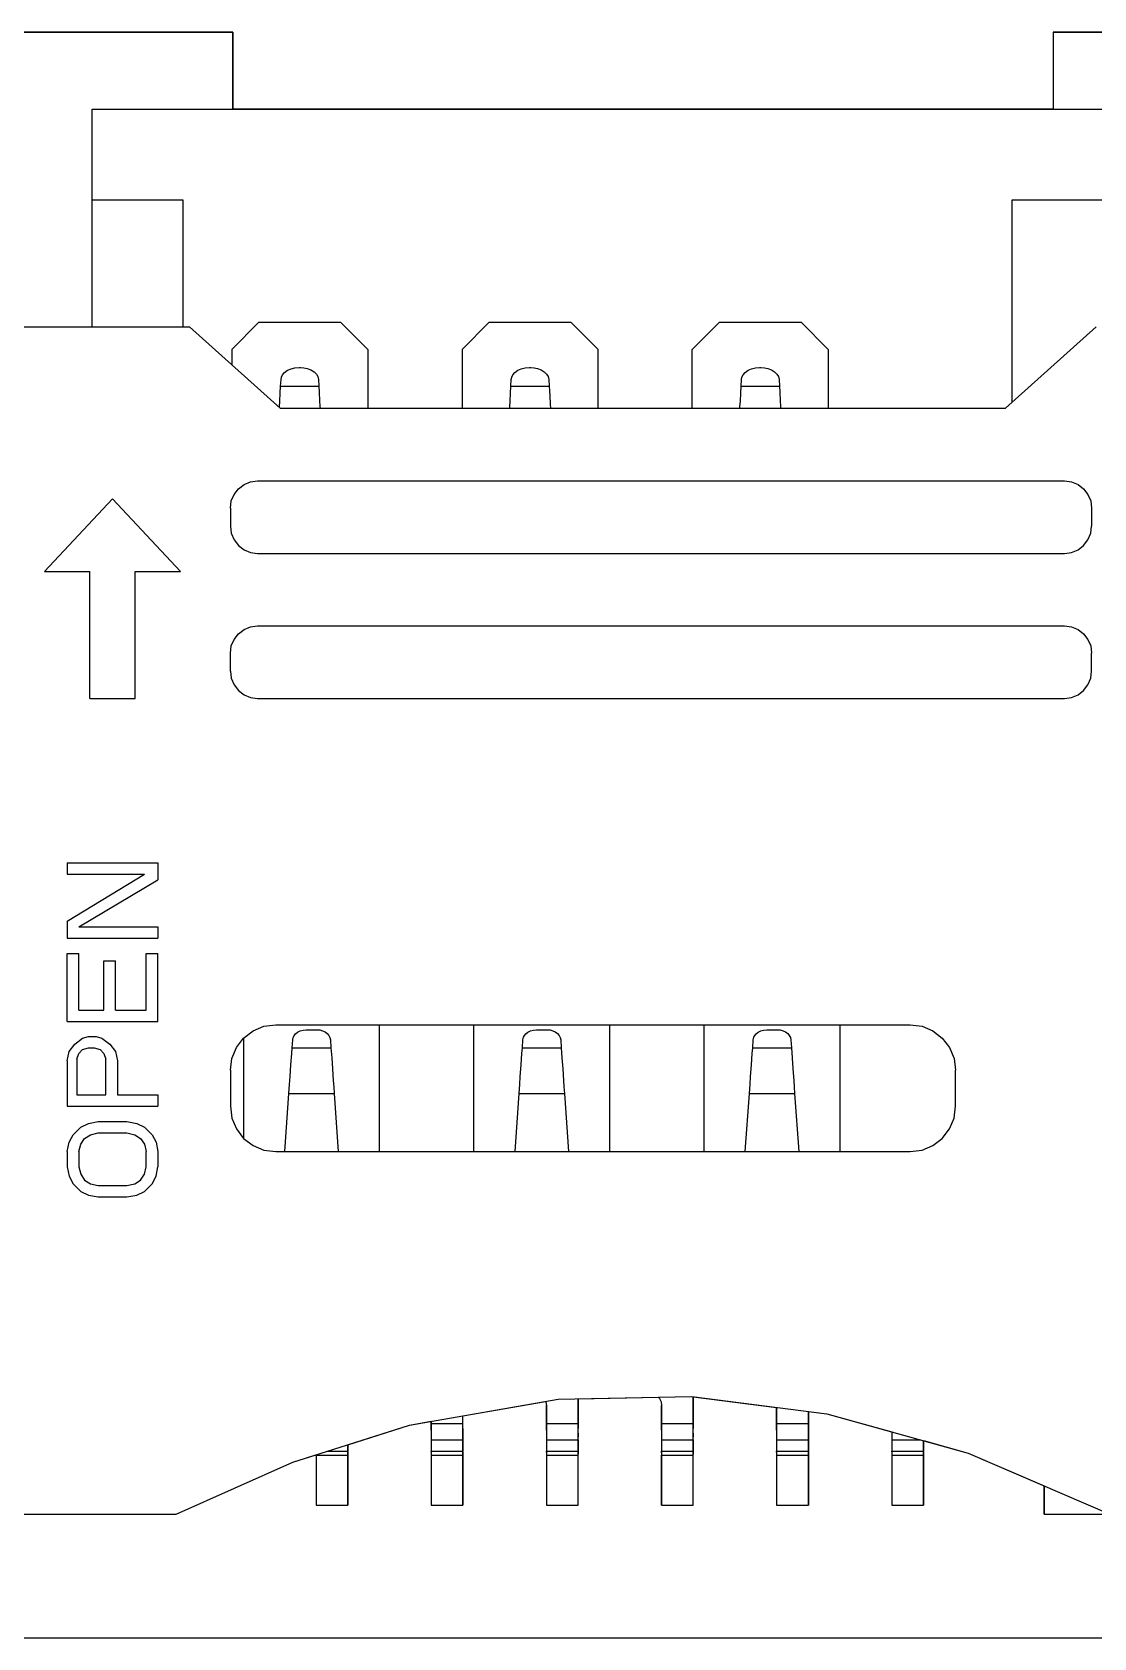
# Model space of a CAD drawing. Header units: inches. Extents: x 0 to 841, y -594 to 0.
# Drawn here: x 314.36 to 337.79, y -455.35 to -419.93 of the extents above; entities that cross this region are included whole.
import ezdxf

# ---------------------------------------------------------------- set-up
doc = ezdxf.new("R2010")
doc.units = ezdxf.units.IN
doc.header["$MEASUREMENT"] = 0

msp = doc.modelspace()

# ---------------------------------------------------------------- linework, layer by layer
at = {"color": 7, "true_color": 0xffffff}
for p, q in [((318.786, -419.926), (313.786, -419.926)), ((314.086, -419.926), (318.786, -419.926)), ((318.786, -421.626), (318.786, -419.926)), ((318.786, -419.926), (318.786, -421.626)), ((341.886, -419.926), (336.886, -419.926)), ((336.886, -419.926), (336.886, -421.626)), ((336.886, -419.926), (336.886, -421.626)), ((336.886, -419.926), (341.586, -419.926)), ((315.686, -421.626), (318.786, -421.626)), ((315.686, -426.426), (315.686, -421.626)), ((336.886, -421.626), (318.786, -421.626)), ((318.786, -421.626), (336.886, -421.626)), ((336.886, -421.626), (339.986, -421.626)), ((315.686, -423.626), (317.686, -423.626)), ((317.686, -423.626), (317.686, -426.426)), ((335.986, -428.092), (335.986, -423.626)), ((335.986, -423.626), (339.986, -423.626)), ((313.636, -426.426), (317.836, -426.426)), ((317.836, -426.426), (319.836, -428.226)), ((318.766, -426.926), (319.366, -426.326)), ((319.366, -426.326), (321.166, -426.326)), ((321.166, -426.326), (321.766, -426.926)), ((323.846, -426.926), (324.446, -426.326)), ((324.446, -426.326), (326.246, -426.326)), ((326.246, -426.326), (326.846, -426.926)), ((328.926, -426.926), (329.526, -426.326)), ((329.526, -426.326), (331.326, -426.326)), ((331.326, -426.326), (331.926, -426.926)), ((335.836, -428.226), (337.836, -426.426)), ((318.766, -426.926), (318.766, -427.264)), ((321.766, -426.926), (321.766, -428.226)), ((323.846, -426.926), (323.846, -428.226)), ((326.846, -428.226), (326.846, -426.926)), ((328.926, -428.226), (328.926, -426.926)), ((331.926, -426.926), (331.926, -428.226)), ((319.844, -427.74), (319.852, -427.588)), ((319.852, -427.588), (319.862, -427.536)), ((319.862, -427.536), (319.886, -427.486)), ((319.886, -427.486), (319.932, -427.434)), ((319.932, -427.434), (319.998, -427.388)), ((319.998, -427.388), (320.074, -427.354)), ((320.074, -427.354), (320.16, -427.334)), ((320.16, -427.334), (320.252, -427.326)), ((320.252, -427.326), (320.28, -427.326)), ((320.28, -427.326), (320.358, -427.33)), ((320.358, -427.33), (320.432, -427.346)), ((320.432, -427.346), (320.51, -427.376)), ((320.51, -427.376), (320.58, -427.418)), ((320.58, -427.418), (320.632, -427.47)), ((320.632, -427.47), (320.666, -427.526)), ((320.666, -427.526), (320.68, -427.588)), ((320.68, -427.588), (320.688, -427.74)), ((324.924, -427.74), (324.932, -427.588)), ((324.932, -427.588), (324.942, -427.536)), ((324.942, -427.536), (324.966, -427.486)), ((324.966, -427.486), (325.012, -427.434)), ((325.012, -427.434), (325.078, -427.388)), ((325.078, -427.388), (325.154, -427.354)), ((325.154, -427.354), (325.24, -427.334)), ((325.24, -427.334), (325.332, -427.326)), ((325.332, -427.326), (325.36, -427.326)), ((325.36, -427.326), (325.438, -427.33)), ((325.438, -427.33), (325.512, -427.346)), ((325.512, -427.346), (325.59, -427.376)), ((325.59, -427.376), (325.66, -427.418)), ((325.66, -427.418), (325.712, -427.47)), ((325.712, -427.47), (325.746, -427.526)), ((325.746, -427.526), (325.76, -427.588)), ((325.76, -427.588), (325.768, -427.74)), ((330.004, -427.74), (330.012, -427.588)), ((330.012, -427.588), (330.022, -427.536)), ((330.022, -427.536), (330.046, -427.486)), ((330.046, -427.486), (330.092, -427.434)), ((330.092, -427.434), (330.158, -427.388)), ((330.158, -427.388), (330.234, -427.354)), ((330.234, -427.354), (330.32, -427.334)), ((330.32, -427.334), (330.412, -427.326)), ((330.412, -427.326), (330.44, -427.326)), ((330.44, -427.326), (330.518, -427.33)), ((330.518, -427.33), (330.592, -427.346)), ((330.592, -427.346), (330.67, -427.376)), ((330.67, -427.376), (330.74, -427.418)), ((330.74, -427.418), (330.792, -427.47)), ((330.792, -427.47), (330.826, -427.526)), ((330.826, -427.526), (330.84, -427.588)), ((330.84, -427.588), (330.848, -427.74)), ((319.826, -428.068), (319.834, -427.892)), ((319.834, -427.892), (319.844, -427.74)), ((319.844, -427.74), (320.688, -427.74)), ((320.688, -427.74), (320.696, -427.88)), ((320.696, -427.88), (320.704, -428.052)), ((324.906, -428.068), (324.914, -427.892)), ((324.914, -427.892), (324.924, -427.74)), ((324.924, -427.74), (325.768, -427.74)), ((325.768, -427.74), (325.774, -427.838)), ((325.774, -427.838), (325.78, -427.948)), ((325.78, -427.948), (325.79, -428.132)), ((329.986, -428.068), (329.994, -427.892)), ((329.994, -427.892), (330.004, -427.74)), ((330.004, -427.74), (330.848, -427.74)), ((330.848, -427.74), (330.856, -427.88)), ((330.856, -427.88), (330.864, -428.052)), ((319.818, -428.196), (319.826, -428.068)), ((319.818, -428.21), (319.818, -428.196)), ((319.836, -428.226), (335.836, -428.226)), ((320.704, -428.052), (320.712, -428.186)), ((320.712, -428.186), (320.714, -428.226)), ((324.898, -428.196), (324.906, -428.068)), ((324.898, -428.226), (324.898, -428.196)), ((325.79, -428.132), (325.794, -428.226)), ((329.978, -428.196), (329.986, -428.068)), ((329.978, -428.226), (329.978, -428.196)), ((330.864, -428.052), (330.872, -428.186)), ((330.872, -428.186), (330.874, -428.226)), ((318.816, -430.126), (318.912, -430.002)), ((318.912, -430.002), (319.036, -429.906)), ((319.036, -429.906), (319.18, -429.846)), ((319.18, -429.846), (319.336, -429.826)), ((319.336, -429.826), (337.136, -429.826)), ((337.136, -429.826), (337.292, -429.846)), ((337.292, -429.846), (337.436, -429.906)), ((337.436, -429.906), (337.56, -430.002)), ((337.56, -430.002), (337.656, -430.126)), ((314.636, -431.826), (316.136, -430.226)), ((316.136, -430.226), (317.636, -431.826)), ((318.736, -430.426), (318.756, -430.27)), ((318.736, -430.426), (318.736, -430.826)), ((318.756, -430.27), (318.816, -430.126)), ((337.656, -430.126), (337.716, -430.27)), ((337.716, -430.27), (337.736, -430.426)), ((337.736, -430.426), (337.736, -430.826)), ((318.736, -430.826), (318.756, -430.982)), ((318.756, -430.982), (318.816, -431.126)), ((318.816, -431.126), (318.912, -431.25)), ((337.56, -431.25), (337.656, -431.126)), ((337.656, -431.126), (337.716, -430.982)), ((337.716, -430.982), (337.736, -430.826)), ((318.912, -431.25), (319.036, -431.346)), ((319.036, -431.346), (319.18, -431.406)), ((319.18, -431.406), (319.336, -431.426)), ((319.336, -431.426), (337.136, -431.426)), ((337.136, -431.426), (337.292, -431.406)), ((337.292, -431.406), (337.436, -431.346)), ((337.436, -431.346), (337.56, -431.25)), ((314.636, -431.826), (315.636, -431.826)), ((315.636, -434.626), (315.636, -431.826)), ((316.636, -434.626), (316.636, -431.826)), ((316.636, -431.826), (317.636, -431.826)), ((318.816, -433.326), (318.912, -433.202)), ((318.912, -433.202), (319.036, -433.106)), ((319.036, -433.106), (319.18, -433.046)), ((319.18, -433.046), (319.336, -433.026)), ((319.336, -433.026), (337.136, -433.026)), ((337.136, -433.026), (337.292, -433.046)), ((337.292, -433.046), (337.436, -433.106)), ((337.436, -433.106), (337.56, -433.202)), ((337.56, -433.202), (337.656, -433.326)), ((318.736, -433.626), (318.756, -433.47)), ((318.736, -434.026), (318.736, -433.626)), ((318.756, -433.47), (318.816, -433.326)), ((337.656, -433.326), (337.716, -433.47)), ((337.716, -433.47), (337.736, -433.626)), ((337.736, -434.026), (337.736, -433.626)), ((318.736, -434.026), (318.756, -434.182)), ((318.756, -434.182), (318.816, -434.326)), ((318.816, -434.326), (318.912, -434.45)), ((337.56, -434.45), (337.656, -434.326)), ((337.656, -434.326), (337.716, -434.182)), ((337.716, -434.182), (337.736, -434.026)), ((315.636, -434.626), (316.636, -434.626)), ((318.912, -434.45), (319.036, -434.546)), ((319.036, -434.546), (319.18, -434.606)), ((319.18, -434.606), (319.336, -434.626)), ((319.336, -434.626), (337.136, -434.626)), ((337.136, -434.626), (337.292, -434.606)), ((337.292, -434.606), (337.436, -434.546)), ((337.436, -434.546), (337.56, -434.45)), ((315.136, -438.252), (317.136, -438.252)), ((315.136, -438.252), (315.136, -438.502)), ((315.136, -439.542), (316.838, -438.502)), ((315.136, -438.502), (316.838, -438.502)), ((317.136, -438.252), (317.136, -438.626)), ((315.392, -439.668), (317.136, -438.626)), ((315.136, -439.542), (315.136, -439.918)), ((315.136, -439.918), (317.136, -439.918)), ((315.392, -439.668), (317.136, -439.668)), ((317.136, -439.668), (317.136, -439.918)), ((315.136, -440.252), (315.392, -440.252)), ((315.136, -441.752), (315.136, -440.252)), ((315.392, -441.502), (315.392, -440.252)), ((316.88, -440.252), (317.136, -440.252)), ((316.88, -441.502), (316.88, -440.252)), ((317.136, -441.752), (317.136, -440.252)), ((315.944, -440.418), (316.2, -440.418)), ((315.944, -441.502), (315.944, -440.418)), ((316.2, -441.502), (316.2, -440.418)), ((315.136, -441.752), (317.136, -441.752)), ((315.392, -441.502), (315.944, -441.502)), ((316.2, -441.502), (316.88, -441.502)), ((315.306, -442.252), (315.476, -442.126)), ((315.476, -442.126), (315.604, -442.084)), ((315.604, -442.084), (315.774, -442.084)), ((315.774, -442.084), (315.902, -442.126)), ((315.902, -442.126), (316.072, -442.252)), ((318.87, -442.326), (319.028, -442.12)), ((319.026, -442.122), (319.026, -444.33)), ((319.028, -442.12), (319.236, -441.96)), ((319.236, -441.96), (319.476, -441.86)), ((319.476, -441.86), (319.736, -441.826)), ((319.736, -441.826), (333.736, -441.826)), ((320.11, -442.158), (320.114, -442.128)), ((320.114, -442.128), (320.124, -442.1)), ((320.124, -442.1), (320.144, -442.062)), ((320.144, -442.062), (320.172, -442.028)), ((320.172, -442.028), (320.218, -441.99)), ((320.218, -441.99), (320.276, -441.96)), ((320.276, -441.96), (320.34, -441.944)), ((320.34, -441.944), (320.41, -441.938)), ((320.41, -441.938), (320.642, -441.938)), ((320.642, -441.938), (320.708, -441.942)), ((320.708, -441.942), (320.77, -441.96)), ((320.77, -441.96), (320.824, -441.984)), ((320.824, -441.984), (320.87, -442.018)), ((320.87, -442.018), (320.906, -442.062)), ((320.906, -442.062), (320.93, -442.108)), ((320.93, -442.108), (320.942, -442.158)), ((322.026, -444.626), (322.026, -441.826)), ((324.106, -444.626), (324.106, -441.826)), ((325.19, -442.158), (325.194, -442.128)), ((325.194, -442.128), (325.204, -442.1)), ((325.204, -442.1), (325.224, -442.062)), ((325.224, -442.062), (325.252, -442.028)), ((325.252, -442.028), (325.298, -441.99)), ((325.298, -441.99), (325.356, -441.96)), ((325.356, -441.96), (325.42, -441.944)), ((325.42, -441.944), (325.49, -441.938)), ((325.49, -441.938), (325.722, -441.938)), ((325.722, -441.938), (325.788, -441.942)), ((325.788, -441.942), (325.85, -441.96)), ((325.85, -441.96), (325.904, -441.984)), ((325.904, -441.984), (325.95, -442.018)), ((325.95, -442.018), (325.986, -442.062)), ((325.986, -442.062), (326.01, -442.108)), ((326.01, -442.108), (326.022, -442.158)), ((327.106, -444.626), (327.106, -441.826)), ((329.186, -444.626), (329.186, -441.826)), ((330.27, -442.158), (330.274, -442.128)), ((330.274, -442.128), (330.284, -442.1)), ((330.284, -442.1), (330.304, -442.062)), ((330.304, -442.062), (330.332, -442.028)), ((330.332, -442.028), (330.378, -441.99)), ((330.378, -441.99), (330.436, -441.96)), ((330.436, -441.96), (330.5, -441.944)), ((330.5, -441.944), (330.57, -441.938)), ((330.57, -441.938), (330.802, -441.938)), ((330.802, -441.938), (330.868, -441.942)), ((330.868, -441.942), (330.93, -441.96)), ((330.93, -441.96), (330.984, -441.984)), ((330.984, -441.984), (331.03, -442.018)), ((331.03, -442.018), (331.066, -442.062)), ((331.066, -442.062), (331.09, -442.108)), ((331.09, -442.108), (331.102, -442.158)), ((332.186, -444.626), (332.186, -441.826)), ((333.736, -441.826), (333.994, -441.86)), ((333.994, -441.86), (334.236, -441.96)), ((334.236, -441.96), (334.442, -442.12)), ((334.442, -442.12), (334.602, -442.326)), ((315.136, -442.626), (315.178, -442.418)), ((315.178, -442.418), (315.306, -442.252)), ((315.348, -442.584), (315.392, -442.46)), ((315.392, -442.46), (315.476, -442.376)), ((315.476, -442.376), (315.604, -442.334)), ((315.604, -442.334), (315.732, -442.334)), ((315.732, -442.334), (315.86, -442.376)), ((315.86, -442.376), (315.944, -442.46)), ((315.944, -442.46), (315.986, -442.584)), ((316.072, -442.252), (316.2, -442.418)), ((316.2, -442.418), (316.242, -442.626)), ((318.77, -442.568), (318.87, -442.326)), ((320.07, -442.712), (320.088, -442.462)), ((320.088, -442.462), (320.098, -442.334)), ((320.098, -442.334), (320.11, -442.158)), ((320.098, -442.334), (320.954, -442.334)), ((320.942, -442.158), (320.954, -442.334)), ((320.954, -442.334), (320.97, -442.554)), ((325.15, -442.712), (325.168, -442.462)), ((325.168, -442.462), (325.178, -442.334)), ((325.178, -442.334), (325.19, -442.158)), ((325.178, -442.334), (326.034, -442.334)), ((326.022, -442.158), (326.034, -442.334)), ((326.034, -442.334), (326.05, -442.554)), ((330.23, -442.712), (330.248, -442.462)), ((330.248, -442.462), (330.258, -442.334)), ((330.258, -442.334), (330.27, -442.158)), ((330.258, -442.334), (331.114, -442.334)), ((331.102, -442.158), (331.114, -442.334)), ((331.114, -442.334), (331.13, -442.554)), ((334.602, -442.326), (334.702, -442.568)), ((315.136, -442.626), (315.136, -443.626)), ((315.348, -442.584), (315.348, -443.376)), ((315.986, -443.376), (315.986, -442.584)), ((316.242, -442.626), (316.242, -443.376)), ((318.736, -442.826), (318.77, -442.568)), ((318.736, -442.826), (318.736, -443.626)), ((320.052, -442.968), (320.07, -442.712)), ((320.97, -442.554), (320.986, -442.8)), ((320.986, -442.8), (321.004, -443.058)), ((325.132, -442.968), (325.15, -442.712)), ((326.05, -442.554), (326.066, -442.8)), ((326.066, -442.8), (326.084, -443.058)), ((330.212, -442.968), (330.23, -442.712)), ((331.13, -442.554), (331.146, -442.8)), ((331.146, -442.8), (331.164, -443.058)), ((334.702, -442.568), (334.736, -442.826)), ((334.736, -443.626), (334.736, -442.826)), ((320.026, -443.344), (320.04, -443.148)), ((320.04, -443.148), (320.052, -442.968)), ((321.004, -443.058), (321.014, -443.2)), ((321.014, -443.2), (321.024, -443.344)), ((325.106, -443.344), (325.12, -443.148)), ((325.12, -443.148), (325.132, -442.968)), ((326.084, -443.058), (326.094, -443.2)), ((326.094, -443.2), (326.104, -443.344)), ((330.186, -443.344), (330.2, -443.148)), ((330.2, -443.148), (330.212, -442.968)), ((331.164, -443.058), (331.174, -443.2)), ((331.174, -443.2), (331.184, -443.344)), ((315.348, -443.376), (315.986, -443.376)), ((316.242, -443.376), (317.136, -443.376)), ((317.136, -443.376), (317.136, -443.626)), ((319.936, -444.626), (320.026, -443.344)), ((320.026, -443.344), (321.024, -443.344)), ((321.024, -443.344), (321.116, -444.626)), ((325.016, -444.626), (325.106, -443.344)), ((325.106, -443.344), (326.104, -443.344)), ((326.104, -443.344), (326.196, -444.626)), ((330.096, -444.626), (330.186, -443.344)), ((330.186, -443.344), (331.184, -443.344)), ((331.184, -443.344), (331.276, -444.626)), ((315.136, -443.626), (317.136, -443.626)), ((318.736, -443.626), (318.77, -443.884)), ((318.77, -443.884), (318.87, -444.126)), ((334.602, -444.126), (334.702, -443.884)), ((334.702, -443.884), (334.736, -443.626)), ((315.178, -444.418), (315.264, -444.252)), ((315.264, -444.252), (315.434, -444.084)), ((315.434, -444.084), (315.604, -444.002)), ((315.518, -444.334), (315.646, -444.252)), ((315.604, -444.002), (315.816, -443.96)), ((315.646, -444.252), (315.816, -444.21)), ((315.816, -443.96), (316.454, -443.96)), ((315.816, -444.21), (316.454, -444.21)), ((316.454, -443.96), (316.668, -444.002)), ((316.454, -444.21), (316.626, -444.252)), ((316.626, -444.252), (316.752, -444.334)), ((316.668, -444.002), (316.838, -444.084)), ((316.838, -444.084), (317.008, -444.252)), ((317.008, -444.252), (317.094, -444.418)), ((318.87, -444.126), (319.028, -444.334)), ((334.442, -444.334), (334.602, -444.126)), ((315.136, -444.626), (315.178, -444.418)), ((315.392, -444.626), (315.434, -444.46)), ((315.434, -444.46), (315.518, -444.334)), ((316.752, -444.334), (316.838, -444.46)), ((316.838, -444.46), (316.88, -444.626)), ((317.094, -444.418), (317.136, -444.626)), ((319.028, -444.334), (319.236, -444.492)), ((319.236, -444.492), (319.476, -444.592)), ((319.476, -444.592), (319.736, -444.626)), ((333.736, -444.626), (333.994, -444.592)), ((333.994, -444.592), (334.236, -444.492)), ((334.236, -444.492), (334.442, -444.334)), ((315.136, -444.626), (315.136, -444.96)), ((315.136, -444.96), (315.178, -445.168)), ((315.392, -444.626), (315.392, -444.96)), ((315.392, -444.96), (315.434, -445.126)), ((316.838, -445.126), (316.88, -444.96)), ((316.88, -444.96), (316.88, -444.626)), ((317.094, -445.168), (317.136, -444.96)), ((317.136, -444.626), (317.136, -444.96)), ((319.736, -444.626), (333.736, -444.626)), ((315.178, -445.168), (315.264, -445.334)), ((315.434, -445.126), (315.518, -445.252)), ((315.518, -445.252), (315.646, -445.334)), ((316.626, -445.334), (316.752, -445.252)), ((316.752, -445.252), (316.838, -445.126)), ((317.008, -445.334), (317.094, -445.168)), ((315.264, -445.334), (315.434, -445.502)), ((315.434, -445.502), (315.604, -445.584)), ((315.604, -445.584), (315.816, -445.626)), ((315.646, -445.334), (315.816, -445.376)), ((315.816, -445.376), (316.454, -445.376)), ((315.816, -445.626), (316.454, -445.626)), ((316.454, -445.376), (316.626, -445.334)), ((316.454, -445.626), (316.668, -445.584)), ((316.668, -445.584), (316.838, -445.502)), ((316.838, -445.502), (317.008, -445.334)), ((322.688, -450.658), (325.968, -450.088)), ((323.866, -450.454), (325.69, -450.136)), ((325.69, -450.136), (325.696, -450.148)), ((325.69, -450.136), (325.696, -450.148)), ((325.696, -450.148), (325.706, -450.226)), ((325.696, -450.148), (325.706, -450.226)), ((325.706, -450.226), (325.706, -452.426)), ((325.706, -450.626), (325.706, -450.226)), ((325.968, -450.088), (328.918, -450.032)), ((326.406, -450.08), (328.182, -450.046)), ((326.406, -452.426), (326.406, -450.08)), ((326.406, -450.08), (326.406, -450.626)), ((328.182, -450.046), (328.206, -450.076)), ((328.182, -450.046), (328.206, -450.076)), ((328.206, -450.076), (328.236, -450.148)), ((328.206, -450.076), (328.236, -450.148)), ((328.236, -450.148), (328.246, -450.226)), ((328.236, -450.148), (328.246, -450.226)), ((328.246, -450.226), (328.246, -452.426)), ((328.246, -450.626), (328.246, -450.226)), ((328.918, -450.032), (331.892, -450.41)), ((328.946, -450.034), (328.946, -450.626)), ((328.946, -452.426), (328.946, -450.036)), ((328.946, -450.036), (330.786, -450.27)), ((330.786, -450.626), (330.786, -450.268)), ((330.786, -450.27), (330.786, -452.426)), ((322.688, -450.658), (323.166, -450.574)), ((323.166, -450.574), (323.166, -452.426)), ((323.166, -450.626), (323.166, -450.574)), ((323.166, -450.7), (323.166, -450.626)), ((323.166, -450.626), (323.866, -450.626)), ((323.866, -452.426), (323.866, -450.454)), ((323.866, -450.626), (323.866, -450.454)), ((323.866, -450.736), (323.866, -450.626)), ((325.706, -450.7), (325.706, -450.626)), ((325.706, -450.626), (326.406, -450.626)), ((326.406, -450.626), (326.406, -450.736)), ((328.246, -450.7), (328.246, -450.626)), ((328.246, -450.626), (328.946, -450.626)), ((328.946, -450.626), (328.946, -450.736)), ((330.786, -450.7), (330.786, -450.626)), ((330.786, -450.626), (331.486, -450.626)), ((331.486, -452.426), (331.486, -450.358)), ((331.486, -450.358), (331.892, -450.41)), ((331.486, -450.358), (331.486, -450.626)), ((331.486, -450.626), (331.486, -450.736)), ((331.892, -450.41), (333.326, -450.808)), ((331.892, -450.41), (335.014, -451.276)), ((320.112, -451.478), (322.688, -450.658)), ((321.326, -451.092), (322.688, -450.658)), ((323.166, -450.772), (323.166, -450.7)), ((323.166, -450.772), (323.166, -450.838)), ((323.166, -450.838), (323.166, -450.898)), ((323.166, -450.898), (323.166, -450.948)), ((323.166, -450.948), (323.166, -450.986)), ((323.166, -450.986), (323.166, -451.236)), ((323.166, -450.986), (323.866, -450.986)), ((323.866, -450.736), (323.866, -450.838)), ((323.866, -450.838), (323.866, -450.924)), ((323.866, -450.924), (323.866, -450.986)), ((323.866, -450.986), (323.866, -451.236)), ((325.706, -450.772), (325.706, -450.7)), ((325.706, -450.772), (325.706, -450.838)), ((325.706, -450.838), (325.706, -450.898)), ((325.706, -450.898), (325.706, -450.948)), ((325.706, -450.948), (325.706, -450.986)), ((325.706, -450.986), (325.706, -451.236)), ((325.706, -450.986), (326.406, -450.986)), ((326.406, -450.838), (326.406, -450.736)), ((326.406, -450.838), (326.406, -450.924)), ((326.406, -450.986), (326.406, -450.924)), ((326.406, -450.986), (326.406, -451.236)), ((328.246, -450.772), (328.246, -450.7)), ((328.246, -450.772), (328.246, -450.838)), ((328.246, -450.838), (328.246, -450.898)), ((328.246, -450.898), (328.246, -450.948)), ((328.246, -450.948), (328.246, -450.986)), ((328.246, -450.986), (328.246, -451.236)), ((328.246, -450.986), (328.946, -450.986)), ((328.946, -450.838), (328.946, -450.736)), ((328.946, -450.838), (328.946, -450.924)), ((328.946, -450.986), (328.946, -450.924)), ((328.946, -450.986), (328.946, -451.236)), ((330.786, -450.772), (330.786, -450.7)), ((330.786, -450.772), (330.786, -450.838)), ((330.786, -450.838), (330.786, -450.898)), ((330.786, -450.898), (330.786, -450.948)), ((330.786, -450.948), (330.786, -450.986)), ((330.786, -450.986), (330.786, -451.236)), ((330.786, -450.986), (331.486, -450.986)), ((331.486, -450.736), (331.486, -450.838)), ((331.486, -450.838), (331.486, -450.924)), ((331.486, -450.924), (331.486, -450.986)), ((331.486, -450.986), (331.486, -451.236)), ((333.326, -450.808), (333.326, -452.426)), ((333.326, -450.808), (333.326, -450.838)), ((333.326, -450.838), (333.326, -450.898)), ((333.326, -450.898), (333.326, -450.948)), ((333.326, -450.948), (333.326, -450.986)), ((333.326, -450.986), (333.326, -451.236)), ((333.326, -450.986), (333.97, -450.986)), ((320.112, -451.478), (320.626, -451.314)), ((320.626, -451.314), (320.626, -452.426)), ((320.626, -451.314), (320.626, -451.326)), ((320.626, -451.326), (320.626, -452.426)), ((320.626, -451.326), (321.326, -451.326)), ((320.87, -451.236), (321.326, -451.236)), ((321.326, -452.426), (321.326, -451.092)), ((321.326, -451.092), (321.326, -451.236)), ((321.326, -451.252), (321.326, -451.236)), ((321.326, -451.252), (321.326, -451.272)), ((321.326, -451.272), (321.326, -451.298)), ((321.326, -451.298), (321.326, -451.326)), ((321.326, -451.326), (321.326, -452.426)), ((323.166, -451.246), (323.166, -451.236)), ((323.166, -451.236), (323.866, -451.236)), ((323.166, -451.246), (323.166, -451.258)), ((323.166, -451.258), (323.166, -451.274)), ((323.166, -451.274), (323.166, -451.29)), ((323.166, -451.29), (323.166, -451.308)), ((323.166, -451.308), (323.166, -451.326)), ((323.166, -451.326), (323.166, -452.426)), ((323.166, -451.326), (323.866, -451.326)), ((323.866, -451.252), (323.866, -451.236)), ((323.866, -451.252), (323.866, -451.272)), ((323.866, -451.272), (323.866, -451.298)), ((323.866, -451.298), (323.866, -451.326)), ((323.866, -451.326), (323.866, -452.426)), ((325.706, -451.246), (325.706, -451.236)), ((325.706, -451.236), (326.406, -451.236)), ((325.706, -451.258), (325.706, -451.246)), ((325.706, -451.258), (325.706, -451.274)), ((325.706, -451.274), (325.706, -451.29)), ((325.706, -451.29), (325.706, -451.308)), ((325.706, -451.308), (325.706, -451.326)), ((325.706, -451.326), (325.706, -452.426)), ((325.706, -451.326), (326.406, -451.326)), ((326.406, -451.236), (326.406, -451.252)), ((326.406, -451.252), (326.406, -451.272)), ((326.406, -451.272), (326.406, -451.298)), ((326.406, -451.326), (326.406, -451.298)), ((326.406, -452.426), (326.406, -451.326)), ((328.246, -451.246), (328.246, -451.236)), ((328.246, -451.236), (328.946, -451.236)), ((328.246, -451.258), (328.246, -451.246)), ((328.246, -451.274), (328.246, -451.258)), ((328.246, -451.274), (328.246, -451.29)), ((328.246, -451.29), (328.246, -451.308)), ((328.246, -451.308), (328.246, -451.326)), ((328.246, -452.426), (328.246, -451.326)), ((328.246, -451.326), (328.946, -451.326)), ((328.946, -451.236), (328.946, -451.252)), ((328.946, -451.252), (328.946, -451.272)), ((328.946, -451.272), (328.946, -451.298)), ((328.946, -451.326), (328.946, -451.298)), ((328.946, -452.426), (328.946, -451.326)), ((330.786, -451.246), (330.786, -451.236)), ((330.786, -451.236), (331.486, -451.236)), ((330.786, -451.258), (330.786, -451.246)), ((330.786, -451.258), (330.786, -451.274)), ((330.786, -451.274), (330.786, -451.29)), ((330.786, -451.29), (330.786, -451.308)), ((330.786, -451.308), (330.786, -451.326)), ((330.786, -451.326), (330.786, -452.426)), ((330.786, -451.326), (331.486, -451.326)), ((331.486, -451.252), (331.486, -451.236)), ((331.486, -451.252), (331.486, -451.272)), ((331.486, -451.272), (331.486, -451.298)), ((331.486, -451.298), (331.486, -451.326)), ((331.486, -451.326), (331.486, -452.426)), ((333.326, -451.246), (333.326, -451.236)), ((333.326, -451.236), (334.026, -451.236)), ((333.326, -451.246), (333.326, -451.258)), ((333.326, -451.258), (333.326, -451.274)), ((333.326, -451.274), (333.326, -451.29)), ((333.326, -451.29), (333.326, -451.308)), ((333.326, -451.308), (333.326, -451.326)), ((333.326, -451.326), (333.326, -452.426)), ((333.326, -451.326), (334.026, -451.326)), ((334.026, -452.426), (334.026, -451.002)), ((334.026, -451.002), (335.014, -451.276)), ((334.026, -451.002), (334.026, -451.236)), ((334.026, -451.252), (334.026, -451.236)), ((334.026, -451.252), (334.026, -451.272)), ((334.026, -451.272), (334.026, -451.298)), ((334.026, -451.298), (334.026, -451.326)), ((334.026, -451.326), (334.026, -452.426)), ((335.014, -451.276), (336.686, -452)), ((335.014, -451.276), (338.136, -452.626)), ((317.536, -452.626), (320.112, -451.478)), ((317.536, -452.626), (320.112, -451.478)), ((336.686, -452), (336.686, -452.626)), ((336.686, -452.626), (336.686, -452)), ((313.136, -452.626), (317.536, -452.626)), ((313.636, -452.626), (317.536, -452.626)), ((320.626, -452.426), (321.326, -452.426)), ((320.626, -452.426), (321.326, -452.426)), ((323.166, -452.426), (323.866, -452.426)), ((323.166, -452.426), (323.866, -452.426)), ((325.706, -452.426), (326.406, -452.426)), ((325.706, -452.426), (326.406, -452.426)), ((328.246, -452.426), (328.946, -452.426)), ((328.246, -452.426), (328.946, -452.426)), ((330.786, -452.426), (331.486, -452.426)), ((330.786, -452.426), (331.486, -452.426)), ((333.326, -452.426), (334.026, -452.426)), ((333.326, -452.426), (334.026, -452.426)), ((336.686, -452.626), (342.536, -452.626)), ((336.686, -452.626), (338.136, -452.626))]:
    msp.add_line(p, q, dxfattribs=at)
at = {"color": 18, "true_color": 0x000000}
for p, q in [((318.786, -419.926), (313.786, -419.926)), ((314.086, -419.926), (318.786, -419.926)), ((318.786, -421.626), (318.786, -419.926)), ((318.786, -419.926), (318.786, -421.626)), ((341.886, -419.926), (336.886, -419.926)), ((336.886, -419.926), (336.886, -421.626)), ((336.886, -419.926), (336.886, -421.626)), ((336.886, -419.926), (341.586, -419.926)), ((315.686, -421.626), (318.786, -421.626)), ((315.686, -426.426), (315.686, -421.626)), ((336.886, -421.626), (318.786, -421.626)), ((318.786, -421.626), (336.886, -421.626)), ((336.886, -421.626), (339.986, -421.626)), ((315.686, -423.626), (317.686, -423.626)), ((317.686, -423.626), (317.686, -426.426)), ((335.986, -428.092), (335.986, -423.626)), ((335.986, -423.626), (339.986, -423.626)), ((313.636, -426.426), (317.836, -426.426)), ((317.836, -426.426), (319.836, -428.226)), ((318.766, -426.926), (319.366, -426.326)), ((319.366, -426.326), (321.166, -426.326)), ((321.166, -426.326), (321.766, -426.926)), ((323.846, -426.926), (324.446, -426.326)), ((324.446, -426.326), (326.246, -426.326)), ((326.246, -426.326), (326.846, -426.926)), ((328.926, -426.926), (329.526, -426.326)), ((329.526, -426.326), (331.326, -426.326)), ((331.326, -426.326), (331.926, -426.926)), ((335.836, -428.226), (337.836, -426.426)), ((318.766, -426.926), (318.766, -427.264)), ((321.766, -426.926), (321.766, -428.226)), ((323.846, -426.926), (323.846, -428.226)), ((326.846, -428.226), (326.846, -426.926)), ((328.926, -428.226), (328.926, -426.926)), ((331.926, -426.926), (331.926, -428.226)), ((319.844, -427.74), (319.852, -427.588)), ((319.852, -427.588), (319.862, -427.536)), ((319.862, -427.536), (319.886, -427.486)), ((319.886, -427.486), (319.932, -427.434)), ((319.932, -427.434), (319.998, -427.388)), ((319.998, -427.388), (320.074, -427.354)), ((320.074, -427.354), (320.16, -427.334)), ((320.16, -427.334), (320.252, -427.326)), ((320.252, -427.326), (320.28, -427.326)), ((320.28, -427.326), (320.358, -427.33)), ((320.358, -427.33), (320.432, -427.346)), ((320.432, -427.346), (320.51, -427.376)), ((320.51, -427.376), (320.58, -427.418)), ((320.58, -427.418), (320.632, -427.47)), ((320.632, -427.47), (320.666, -427.526)), ((320.666, -427.526), (320.68, -427.588)), ((320.68, -427.588), (320.688, -427.74)), ((324.924, -427.74), (324.932, -427.588)), ((324.932, -427.588), (324.942, -427.536)), ((324.942, -427.536), (324.966, -427.486)), ((324.966, -427.486), (325.012, -427.434)), ((325.012, -427.434), (325.078, -427.388)), ((325.078, -427.388), (325.154, -427.354)), ((325.154, -427.354), (325.24, -427.334)), ((325.24, -427.334), (325.332, -427.326)), ((325.332, -427.326), (325.36, -427.326)), ((325.36, -427.326), (325.438, -427.33)), ((325.438, -427.33), (325.512, -427.346)), ((325.512, -427.346), (325.59, -427.376)), ((325.59, -427.376), (325.66, -427.418)), ((325.66, -427.418), (325.712, -427.47)), ((325.712, -427.47), (325.746, -427.526)), ((325.746, -427.526), (325.76, -427.588)), ((325.76, -427.588), (325.768, -427.74)), ((330.004, -427.74), (330.012, -427.588)), ((330.012, -427.588), (330.022, -427.536)), ((330.022, -427.536), (330.046, -427.486)), ((330.046, -427.486), (330.092, -427.434)), ((330.092, -427.434), (330.158, -427.388)), ((330.158, -427.388), (330.234, -427.354)), ((330.234, -427.354), (330.32, -427.334)), ((330.32, -427.334), (330.412, -427.326)), ((330.412, -427.326), (330.44, -427.326)), ((330.44, -427.326), (330.518, -427.33)), ((330.518, -427.33), (330.592, -427.346)), ((330.592, -427.346), (330.67, -427.376)), ((330.67, -427.376), (330.74, -427.418)), ((330.74, -427.418), (330.792, -427.47)), ((330.792, -427.47), (330.826, -427.526)), ((330.826, -427.526), (330.84, -427.588)), ((330.84, -427.588), (330.848, -427.74)), ((319.826, -428.068), (319.834, -427.892)), ((319.834, -427.892), (319.844, -427.74)), ((319.844, -427.74), (320.688, -427.74)), ((320.688, -427.74), (320.696, -427.88)), ((320.696, -427.88), (320.704, -428.052)), ((324.906, -428.068), (324.914, -427.892)), ((324.914, -427.892), (324.924, -427.74)), ((324.924, -427.74), (325.768, -427.74)), ((325.768, -427.74), (325.774, -427.838)), ((325.774, -427.838), (325.78, -427.948)), ((325.78, -427.948), (325.79, -428.132)), ((329.986, -428.068), (329.994, -427.892)), ((329.994, -427.892), (330.004, -427.74)), ((330.004, -427.74), (330.848, -427.74)), ((330.848, -427.74), (330.856, -427.88)), ((330.856, -427.88), (330.864, -428.052)), ((319.818, -428.196), (319.826, -428.068)), ((319.818, -428.21), (319.818, -428.196)), ((319.836, -428.226), (335.836, -428.226)), ((320.704, -428.052), (320.712, -428.186)), ((320.712, -428.186), (320.714, -428.226)), ((324.898, -428.196), (324.906, -428.068)), ((324.898, -428.226), (324.898, -428.196)), ((325.79, -428.132), (325.794, -428.226)), ((329.978, -428.196), (329.986, -428.068)), ((329.978, -428.226), (329.978, -428.196)), ((330.864, -428.052), (330.872, -428.186)), ((330.872, -428.186), (330.874, -428.226)), ((318.816, -430.126), (318.912, -430.002)), ((318.912, -430.002), (319.036, -429.906)), ((319.036, -429.906), (319.18, -429.846)), ((319.18, -429.846), (319.336, -429.826)), ((319.336, -429.826), (337.136, -429.826)), ((337.136, -429.826), (337.292, -429.846)), ((337.292, -429.846), (337.436, -429.906)), ((337.436, -429.906), (337.56, -430.002)), ((337.56, -430.002), (337.656, -430.126)), ((314.636, -431.826), (316.136, -430.226)), ((316.136, -430.226), (317.636, -431.826)), ((318.736, -430.426), (318.756, -430.27)), ((318.736, -430.426), (318.736, -430.826)), ((318.756, -430.27), (318.816, -430.126)), ((337.656, -430.126), (337.716, -430.27)), ((337.716, -430.27), (337.736, -430.426)), ((337.736, -430.426), (337.736, -430.826)), ((318.736, -430.826), (318.756, -430.982)), ((318.756, -430.982), (318.816, -431.126)), ((318.816, -431.126), (318.912, -431.25)), ((337.56, -431.25), (337.656, -431.126)), ((337.656, -431.126), (337.716, -430.982)), ((337.716, -430.982), (337.736, -430.826)), ((318.912, -431.25), (319.036, -431.346)), ((319.036, -431.346), (319.18, -431.406)), ((319.18, -431.406), (319.336, -431.426)), ((319.336, -431.426), (337.136, -431.426)), ((337.136, -431.426), (337.292, -431.406)), ((337.292, -431.406), (337.436, -431.346)), ((337.436, -431.346), (337.56, -431.25)), ((314.636, -431.826), (315.636, -431.826)), ((315.636, -434.626), (315.636, -431.826)), ((316.636, -434.626), (316.636, -431.826)), ((316.636, -431.826), (317.636, -431.826)), ((318.816, -433.326), (318.912, -433.202)), ((318.912, -433.202), (319.036, -433.106)), ((319.036, -433.106), (319.18, -433.046)), ((319.18, -433.046), (319.336, -433.026)), ((319.336, -433.026), (337.136, -433.026)), ((337.136, -433.026), (337.292, -433.046)), ((337.292, -433.046), (337.436, -433.106)), ((337.436, -433.106), (337.56, -433.202)), ((337.56, -433.202), (337.656, -433.326)), ((318.736, -433.626), (318.756, -433.47)), ((318.736, -434.026), (318.736, -433.626)), ((318.756, -433.47), (318.816, -433.326)), ((337.656, -433.326), (337.716, -433.47)), ((337.716, -433.47), (337.736, -433.626)), ((337.736, -434.026), (337.736, -433.626)), ((318.736, -434.026), (318.756, -434.182)), ((318.756, -434.182), (318.816, -434.326)), ((318.816, -434.326), (318.912, -434.45)), ((337.56, -434.45), (337.656, -434.326)), ((337.656, -434.326), (337.716, -434.182)), ((337.716, -434.182), (337.736, -434.026)), ((315.636, -434.626), (316.636, -434.626)), ((318.912, -434.45), (319.036, -434.546)), ((319.036, -434.546), (319.18, -434.606)), ((319.18, -434.606), (319.336, -434.626)), ((319.336, -434.626), (337.136, -434.626)), ((337.136, -434.626), (337.292, -434.606)), ((337.292, -434.606), (337.436, -434.546)), ((337.436, -434.546), (337.56, -434.45)), ((315.136, -438.252), (317.136, -438.252)), ((315.136, -438.252), (315.136, -438.502)), ((315.136, -439.542), (316.838, -438.502)), ((315.136, -438.502), (316.838, -438.502)), ((317.136, -438.252), (317.136, -438.626)), ((315.392, -439.668), (317.136, -438.626)), ((315.136, -439.542), (315.136, -439.918)), ((315.136, -439.918), (317.136, -439.918)), ((315.392, -439.668), (317.136, -439.668)), ((317.136, -439.668), (317.136, -439.918)), ((315.136, -440.252), (315.392, -440.252)), ((315.136, -441.752), (315.136, -440.252)), ((315.392, -441.502), (315.392, -440.252)), ((316.88, -440.252), (317.136, -440.252)), ((316.88, -441.502), (316.88, -440.252)), ((317.136, -441.752), (317.136, -440.252)), ((315.944, -440.418), (316.2, -440.418)), ((315.944, -441.502), (315.944, -440.418)), ((316.2, -441.502), (316.2, -440.418)), ((315.136, -441.752), (317.136, -441.752)), ((315.392, -441.502), (315.944, -441.502)), ((316.2, -441.502), (316.88, -441.502)), ((315.306, -442.252), (315.476, -442.126)), ((315.476, -442.126), (315.604, -442.084)), ((315.604, -442.084), (315.774, -442.084)), ((315.774, -442.084), (315.902, -442.126)), ((315.902, -442.126), (316.072, -442.252)), ((318.87, -442.326), (319.028, -442.12)), ((319.026, -442.122), (319.026, -444.33)), ((319.028, -442.12), (319.236, -441.96)), ((319.236, -441.96), (319.476, -441.86)), ((319.476, -441.86), (319.736, -441.826)), ((319.736, -441.826), (333.736, -441.826)), ((320.11, -442.158), (320.114, -442.128)), ((320.114, -442.128), (320.124, -442.1)), ((320.124, -442.1), (320.144, -442.062)), ((320.144, -442.062), (320.172, -442.028)), ((320.172, -442.028), (320.218, -441.99)), ((320.218, -441.99), (320.276, -441.96)), ((320.276, -441.96), (320.34, -441.944)), ((320.34, -441.944), (320.41, -441.938)), ((320.41, -441.938), (320.642, -441.938)), ((320.642, -441.938), (320.708, -441.942)), ((320.708, -441.942), (320.77, -441.96)), ((320.77, -441.96), (320.824, -441.984)), ((320.824, -441.984), (320.87, -442.018)), ((320.87, -442.018), (320.906, -442.062)), ((320.906, -442.062), (320.93, -442.108)), ((320.93, -442.108), (320.942, -442.158)), ((322.026, -444.626), (322.026, -441.826)), ((324.106, -444.626), (324.106, -441.826)), ((325.19, -442.158), (325.194, -442.128)), ((325.194, -442.128), (325.204, -442.1)), ((325.204, -442.1), (325.224, -442.062)), ((325.224, -442.062), (325.252, -442.028)), ((325.252, -442.028), (325.298, -441.99)), ((325.298, -441.99), (325.356, -441.96)), ((325.356, -441.96), (325.42, -441.944)), ((325.42, -441.944), (325.49, -441.938)), ((325.49, -441.938), (325.722, -441.938)), ((325.722, -441.938), (325.788, -441.942)), ((325.788, -441.942), (325.85, -441.96)), ((325.85, -441.96), (325.904, -441.984)), ((325.904, -441.984), (325.95, -442.018)), ((325.95, -442.018), (325.986, -442.062)), ((325.986, -442.062), (326.01, -442.108)), ((326.01, -442.108), (326.022, -442.158)), ((327.106, -444.626), (327.106, -441.826)), ((329.186, -444.626), (329.186, -441.826)), ((330.27, -442.158), (330.274, -442.128)), ((330.274, -442.128), (330.284, -442.1)), ((330.284, -442.1), (330.304, -442.062)), ((330.304, -442.062), (330.332, -442.028)), ((330.332, -442.028), (330.378, -441.99)), ((330.378, -441.99), (330.436, -441.96)), ((330.436, -441.96), (330.5, -441.944)), ((330.5, -441.944), (330.57, -441.938)), ((330.57, -441.938), (330.802, -441.938)), ((330.802, -441.938), (330.868, -441.942)), ((330.868, -441.942), (330.93, -441.96)), ((330.93, -441.96), (330.984, -441.984)), ((330.984, -441.984), (331.03, -442.018)), ((331.03, -442.018), (331.066, -442.062)), ((331.066, -442.062), (331.09, -442.108)), ((331.09, -442.108), (331.102, -442.158)), ((332.186, -444.626), (332.186, -441.826)), ((333.736, -441.826), (333.994, -441.86)), ((333.994, -441.86), (334.236, -441.96)), ((334.236, -441.96), (334.442, -442.12)), ((334.442, -442.12), (334.602, -442.326)), ((315.136, -442.626), (315.178, -442.418)), ((315.178, -442.418), (315.306, -442.252)), ((315.348, -442.584), (315.392, -442.46)), ((315.392, -442.46), (315.476, -442.376)), ((315.476, -442.376), (315.604, -442.334)), ((315.604, -442.334), (315.732, -442.334)), ((315.732, -442.334), (315.86, -442.376)), ((315.86, -442.376), (315.944, -442.46)), ((315.944, -442.46), (315.986, -442.584)), ((316.072, -442.252), (316.2, -442.418)), ((316.2, -442.418), (316.242, -442.626)), ((318.77, -442.568), (318.87, -442.326)), ((320.07, -442.712), (320.088, -442.462)), ((320.088, -442.462), (320.098, -442.334)), ((320.098, -442.334), (320.11, -442.158)), ((320.098, -442.334), (320.954, -442.334)), ((320.942, -442.158), (320.954, -442.334)), ((320.954, -442.334), (320.97, -442.554)), ((325.15, -442.712), (325.168, -442.462)), ((325.168, -442.462), (325.178, -442.334)), ((325.178, -442.334), (325.19, -442.158)), ((325.178, -442.334), (326.034, -442.334)), ((326.022, -442.158), (326.034, -442.334)), ((326.034, -442.334), (326.05, -442.554)), ((330.23, -442.712), (330.248, -442.462)), ((330.248, -442.462), (330.258, -442.334)), ((330.258, -442.334), (330.27, -442.158)), ((330.258, -442.334), (331.114, -442.334)), ((331.102, -442.158), (331.114, -442.334)), ((331.114, -442.334), (331.13, -442.554)), ((334.602, -442.326), (334.702, -442.568)), ((315.136, -442.626), (315.136, -443.626)), ((315.348, -442.584), (315.348, -443.376)), ((315.986, -443.376), (315.986, -442.584)), ((316.242, -442.626), (316.242, -443.376)), ((318.736, -442.826), (318.77, -442.568)), ((318.736, -442.826), (318.736, -443.626)), ((320.052, -442.968), (320.07, -442.712)), ((320.97, -442.554), (320.986, -442.8)), ((320.986, -442.8), (321.004, -443.058)), ((325.132, -442.968), (325.15, -442.712)), ((326.05, -442.554), (326.066, -442.8)), ((326.066, -442.8), (326.084, -443.058)), ((330.212, -442.968), (330.23, -442.712)), ((331.13, -442.554), (331.146, -442.8)), ((331.146, -442.8), (331.164, -443.058)), ((334.702, -442.568), (334.736, -442.826)), ((334.736, -443.626), (334.736, -442.826)), ((320.026, -443.344), (320.04, -443.148)), ((320.04, -443.148), (320.052, -442.968)), ((321.004, -443.058), (321.014, -443.2)), ((321.014, -443.2), (321.024, -443.344)), ((325.106, -443.344), (325.12, -443.148)), ((325.12, -443.148), (325.132, -442.968)), ((326.084, -443.058), (326.094, -443.2)), ((326.094, -443.2), (326.104, -443.344)), ((330.186, -443.344), (330.2, -443.148)), ((330.2, -443.148), (330.212, -442.968)), ((331.164, -443.058), (331.174, -443.2)), ((331.174, -443.2), (331.184, -443.344)), ((315.348, -443.376), (315.986, -443.376)), ((316.242, -443.376), (317.136, -443.376)), ((317.136, -443.376), (317.136, -443.626)), ((319.936, -444.626), (320.026, -443.344)), ((320.026, -443.344), (321.024, -443.344)), ((321.024, -443.344), (321.116, -444.626)), ((325.016, -444.626), (325.106, -443.344)), ((325.106, -443.344), (326.104, -443.344)), ((326.104, -443.344), (326.196, -444.626)), ((330.096, -444.626), (330.186, -443.344)), ((330.186, -443.344), (331.184, -443.344)), ((331.184, -443.344), (331.276, -444.626)), ((315.136, -443.626), (317.136, -443.626)), ((318.736, -443.626), (318.77, -443.884)), ((318.77, -443.884), (318.87, -444.126)), ((334.602, -444.126), (334.702, -443.884)), ((334.702, -443.884), (334.736, -443.626)), ((315.178, -444.418), (315.264, -444.252)), ((315.264, -444.252), (315.434, -444.084)), ((315.434, -444.084), (315.604, -444.002)), ((315.518, -444.334), (315.646, -444.252)), ((315.604, -444.002), (315.816, -443.96)), ((315.646, -444.252), (315.816, -444.21)), ((315.816, -443.96), (316.454, -443.96)), ((315.816, -444.21), (316.454, -444.21)), ((316.454, -443.96), (316.668, -444.002)), ((316.454, -444.21), (316.626, -444.252)), ((316.626, -444.252), (316.752, -444.334)), ((316.668, -444.002), (316.838, -444.084)), ((316.838, -444.084), (317.008, -444.252)), ((317.008, -444.252), (317.094, -444.418)), ((318.87, -444.126), (319.028, -444.334)), ((334.442, -444.334), (334.602, -444.126)), ((315.136, -444.626), (315.178, -444.418)), ((315.392, -444.626), (315.434, -444.46)), ((315.434, -444.46), (315.518, -444.334)), ((316.752, -444.334), (316.838, -444.46)), ((316.838, -444.46), (316.88, -444.626)), ((317.094, -444.418), (317.136, -444.626)), ((319.028, -444.334), (319.236, -444.492)), ((319.236, -444.492), (319.476, -444.592)), ((319.476, -444.592), (319.736, -444.626)), ((333.736, -444.626), (333.994, -444.592)), ((333.994, -444.592), (334.236, -444.492)), ((334.236, -444.492), (334.442, -444.334)), ((315.136, -444.626), (315.136, -444.96)), ((315.136, -444.96), (315.178, -445.168)), ((315.392, -444.626), (315.392, -444.96)), ((315.392, -444.96), (315.434, -445.126)), ((316.838, -445.126), (316.88, -444.96)), ((316.88, -444.96), (316.88, -444.626)), ((317.094, -445.168), (317.136, -444.96)), ((317.136, -444.626), (317.136, -444.96)), ((319.736, -444.626), (333.736, -444.626)), ((315.178, -445.168), (315.264, -445.334)), ((315.434, -445.126), (315.518, -445.252)), ((315.518, -445.252), (315.646, -445.334)), ((316.626, -445.334), (316.752, -445.252)), ((316.752, -445.252), (316.838, -445.126)), ((317.008, -445.334), (317.094, -445.168)), ((315.264, -445.334), (315.434, -445.502)), ((315.434, -445.502), (315.604, -445.584)), ((315.604, -445.584), (315.816, -445.626)), ((315.646, -445.334), (315.816, -445.376)), ((315.816, -445.376), (316.454, -445.376)), ((315.816, -445.626), (316.454, -445.626)), ((316.454, -445.376), (316.626, -445.334)), ((316.454, -445.626), (316.668, -445.584)), ((316.668, -445.584), (316.838, -445.502)), ((316.838, -445.502), (317.008, -445.334)), ((322.688, -450.658), (325.968, -450.088)), ((323.866, -450.454), (325.69, -450.136)), ((325.69, -450.136), (325.696, -450.148)), ((325.69, -450.136), (325.696, -450.148)), ((325.696, -450.148), (325.706, -450.226)), ((325.696, -450.148), (325.706, -450.226)), ((325.706, -450.226), (325.706, -452.426)), ((325.706, -450.626), (325.706, -450.226)), ((325.968, -450.088), (328.918, -450.032)), ((326.406, -450.08), (328.182, -450.046)), ((326.406, -452.426), (326.406, -450.08)), ((326.406, -450.08), (326.406, -450.626)), ((328.182, -450.046), (328.206, -450.076)), ((328.182, -450.046), (328.206, -450.076)), ((328.206, -450.076), (328.236, -450.148)), ((328.206, -450.076), (328.236, -450.148)), ((328.236, -450.148), (328.246, -450.226)), ((328.236, -450.148), (328.246, -450.226)), ((328.246, -450.226), (328.246, -452.426)), ((328.246, -450.626), (328.246, -450.226)), ((328.918, -450.032), (331.892, -450.41)), ((328.946, -450.034), (328.946, -450.626)), ((328.946, -452.426), (328.946, -450.036)), ((328.946, -450.036), (330.786, -450.27)), ((330.786, -450.626), (330.786, -450.268)), ((330.786, -450.27), (330.786, -452.426)), ((322.688, -450.658), (323.166, -450.574)), ((323.166, -450.574), (323.166, -452.426)), ((323.166, -450.626), (323.166, -450.574)), ((323.166, -450.7), (323.166, -450.626)), ((323.166, -450.626), (323.866, -450.626)), ((323.866, -452.426), (323.866, -450.454)), ((323.866, -450.626), (323.866, -450.454)), ((323.866, -450.736), (323.866, -450.626)), ((325.706, -450.7), (325.706, -450.626)), ((325.706, -450.626), (326.406, -450.626)), ((326.406, -450.626), (326.406, -450.736)), ((328.246, -450.7), (328.246, -450.626)), ((328.246, -450.626), (328.946, -450.626)), ((328.946, -450.626), (328.946, -450.736)), ((330.786, -450.7), (330.786, -450.626)), ((330.786, -450.626), (331.486, -450.626)), ((331.486, -452.426), (331.486, -450.358)), ((331.486, -450.358), (331.892, -450.41)), ((331.486, -450.358), (331.486, -450.626)), ((331.486, -450.626), (331.486, -450.736)), ((331.892, -450.41), (333.326, -450.808)), ((331.892, -450.41), (335.014, -451.276)), ((320.112, -451.478), (322.688, -450.658)), ((321.326, -451.092), (322.688, -450.658)), ((323.166, -450.772), (323.166, -450.7)), ((323.166, -450.772), (323.166, -450.838)), ((323.166, -450.838), (323.166, -450.898)), ((323.166, -450.898), (323.166, -450.948)), ((323.166, -450.948), (323.166, -450.986)), ((323.166, -450.986), (323.166, -451.236)), ((323.166, -450.986), (323.866, -450.986)), ((323.866, -450.736), (323.866, -450.838)), ((323.866, -450.838), (323.866, -450.924)), ((323.866, -450.924), (323.866, -450.986)), ((323.866, -450.986), (323.866, -451.236)), ((325.706, -450.772), (325.706, -450.7)), ((325.706, -450.772), (325.706, -450.838)), ((325.706, -450.838), (325.706, -450.898)), ((325.706, -450.898), (325.706, -450.948)), ((325.706, -450.948), (325.706, -450.986)), ((325.706, -450.986), (325.706, -451.236)), ((325.706, -450.986), (326.406, -450.986)), ((326.406, -450.838), (326.406, -450.736)), ((326.406, -450.838), (326.406, -450.924)), ((326.406, -450.986), (326.406, -450.924)), ((326.406, -450.986), (326.406, -451.236)), ((328.246, -450.772), (328.246, -450.7)), ((328.246, -450.772), (328.246, -450.838)), ((328.246, -450.838), (328.246, -450.898)), ((328.246, -450.898), (328.246, -450.948)), ((328.246, -450.948), (328.246, -450.986)), ((328.246, -450.986), (328.246, -451.236)), ((328.246, -450.986), (328.946, -450.986)), ((328.946, -450.838), (328.946, -450.736)), ((328.946, -450.838), (328.946, -450.924)), ((328.946, -450.986), (328.946, -450.924)), ((328.946, -450.986), (328.946, -451.236)), ((330.786, -450.772), (330.786, -450.7)), ((330.786, -450.772), (330.786, -450.838)), ((330.786, -450.838), (330.786, -450.898)), ((330.786, -450.898), (330.786, -450.948)), ((330.786, -450.948), (330.786, -450.986)), ((330.786, -450.986), (330.786, -451.236)), ((330.786, -450.986), (331.486, -450.986)), ((331.486, -450.736), (331.486, -450.838)), ((331.486, -450.838), (331.486, -450.924)), ((331.486, -450.924), (331.486, -450.986)), ((331.486, -450.986), (331.486, -451.236)), ((333.326, -450.808), (333.326, -452.426)), ((333.326, -450.808), (333.326, -450.838)), ((333.326, -450.838), (333.326, -450.898)), ((333.326, -450.898), (333.326, -450.948)), ((333.326, -450.948), (333.326, -450.986)), ((333.326, -450.986), (333.326, -451.236)), ((333.326, -450.986), (333.97, -450.986)), ((320.112, -451.478), (320.626, -451.314)), ((320.626, -451.314), (320.626, -452.426)), ((320.626, -451.314), (320.626, -451.326)), ((320.626, -451.326), (320.626, -452.426)), ((320.626, -451.326), (321.326, -451.326)), ((320.87, -451.236), (321.326, -451.236)), ((321.326, -452.426), (321.326, -451.092)), ((321.326, -451.092), (321.326, -451.236)), ((321.326, -451.252), (321.326, -451.236)), ((321.326, -451.252), (321.326, -451.272)), ((321.326, -451.272), (321.326, -451.298)), ((321.326, -451.298), (321.326, -451.326)), ((321.326, -451.326), (321.326, -452.426)), ((323.166, -451.246), (323.166, -451.236)), ((323.166, -451.236), (323.866, -451.236)), ((323.166, -451.246), (323.166, -451.258)), ((323.166, -451.258), (323.166, -451.274)), ((323.166, -451.274), (323.166, -451.29)), ((323.166, -451.29), (323.166, -451.308)), ((323.166, -451.308), (323.166, -451.326)), ((323.166, -451.326), (323.166, -452.426)), ((323.166, -451.326), (323.866, -451.326)), ((323.866, -451.252), (323.866, -451.236)), ((323.866, -451.252), (323.866, -451.272)), ((323.866, -451.272), (323.866, -451.298)), ((323.866, -451.298), (323.866, -451.326)), ((323.866, -451.326), (323.866, -452.426)), ((325.706, -451.246), (325.706, -451.236)), ((325.706, -451.236), (326.406, -451.236)), ((325.706, -451.258), (325.706, -451.246)), ((325.706, -451.258), (325.706, -451.274)), ((325.706, -451.274), (325.706, -451.29)), ((325.706, -451.29), (325.706, -451.308)), ((325.706, -451.308), (325.706, -451.326)), ((325.706, -451.326), (325.706, -452.426)), ((325.706, -451.326), (326.406, -451.326)), ((326.406, -451.236), (326.406, -451.252)), ((326.406, -451.252), (326.406, -451.272)), ((326.406, -451.272), (326.406, -451.298)), ((326.406, -451.326), (326.406, -451.298)), ((326.406, -452.426), (326.406, -451.326)), ((328.246, -451.246), (328.246, -451.236)), ((328.246, -451.236), (328.946, -451.236)), ((328.246, -451.258), (328.246, -451.246)), ((328.246, -451.274), (328.246, -451.258)), ((328.246, -451.274), (328.246, -451.29)), ((328.246, -451.29), (328.246, -451.308)), ((328.246, -451.308), (328.246, -451.326)), ((328.246, -452.426), (328.246, -451.326)), ((328.246, -451.326), (328.946, -451.326)), ((328.946, -451.236), (328.946, -451.252)), ((328.946, -451.252), (328.946, -451.272)), ((328.946, -451.272), (328.946, -451.298)), ((328.946, -451.326), (328.946, -451.298)), ((328.946, -452.426), (328.946, -451.326)), ((330.786, -451.246), (330.786, -451.236)), ((330.786, -451.236), (331.486, -451.236)), ((330.786, -451.258), (330.786, -451.246)), ((330.786, -451.258), (330.786, -451.274)), ((330.786, -451.274), (330.786, -451.29)), ((330.786, -451.29), (330.786, -451.308)), ((330.786, -451.308), (330.786, -451.326)), ((330.786, -451.326), (330.786, -452.426)), ((330.786, -451.326), (331.486, -451.326)), ((331.486, -451.252), (331.486, -451.236)), ((331.486, -451.252), (331.486, -451.272)), ((331.486, -451.272), (331.486, -451.298)), ((331.486, -451.298), (331.486, -451.326)), ((331.486, -451.326), (331.486, -452.426)), ((333.326, -451.246), (333.326, -451.236)), ((333.326, -451.236), (334.026, -451.236)), ((333.326, -451.246), (333.326, -451.258)), ((333.326, -451.258), (333.326, -451.274)), ((333.326, -451.274), (333.326, -451.29)), ((333.326, -451.29), (333.326, -451.308)), ((333.326, -451.308), (333.326, -451.326)), ((333.326, -451.326), (333.326, -452.426)), ((333.326, -451.326), (334.026, -451.326)), ((334.026, -452.426), (334.026, -451.002)), ((334.026, -451.002), (335.014, -451.276)), ((334.026, -451.002), (334.026, -451.236)), ((334.026, -451.252), (334.026, -451.236)), ((334.026, -451.252), (334.026, -451.272)), ((334.026, -451.272), (334.026, -451.298)), ((334.026, -451.298), (334.026, -451.326)), ((334.026, -451.326), (334.026, -452.426)), ((335.014, -451.276), (336.686, -452)), ((335.014, -451.276), (338.136, -452.626)), ((317.536, -452.626), (320.112, -451.478)), ((317.536, -452.626), (320.112, -451.478)), ((336.686, -452), (336.686, -452.626)), ((336.686, -452.626), (336.686, -452)), ((313.136, -452.626), (317.536, -452.626)), ((313.636, -452.626), (317.536, -452.626)), ((320.626, -452.426), (321.326, -452.426)), ((320.626, -452.426), (321.326, -452.426)), ((323.166, -452.426), (323.866, -452.426)), ((323.166, -452.426), (323.866, -452.426)), ((325.706, -452.426), (326.406, -452.426)), ((325.706, -452.426), (326.406, -452.426)), ((328.246, -452.426), (328.946, -452.426)), ((328.246, -452.426), (328.946, -452.426)), ((330.786, -452.426), (331.486, -452.426)), ((330.786, -452.426), (331.486, -452.426)), ((333.326, -452.426), (334.026, -452.426)), ((333.326, -452.426), (334.026, -452.426)), ((336.686, -452.626), (342.536, -452.626)), ((336.686, -452.626), (338.136, -452.626)), ((196.646, -455.354), (416.846, -455.354))]:
    msp.add_line(p, q, dxfattribs=at)

doc.saveas('drawing.dxf')
